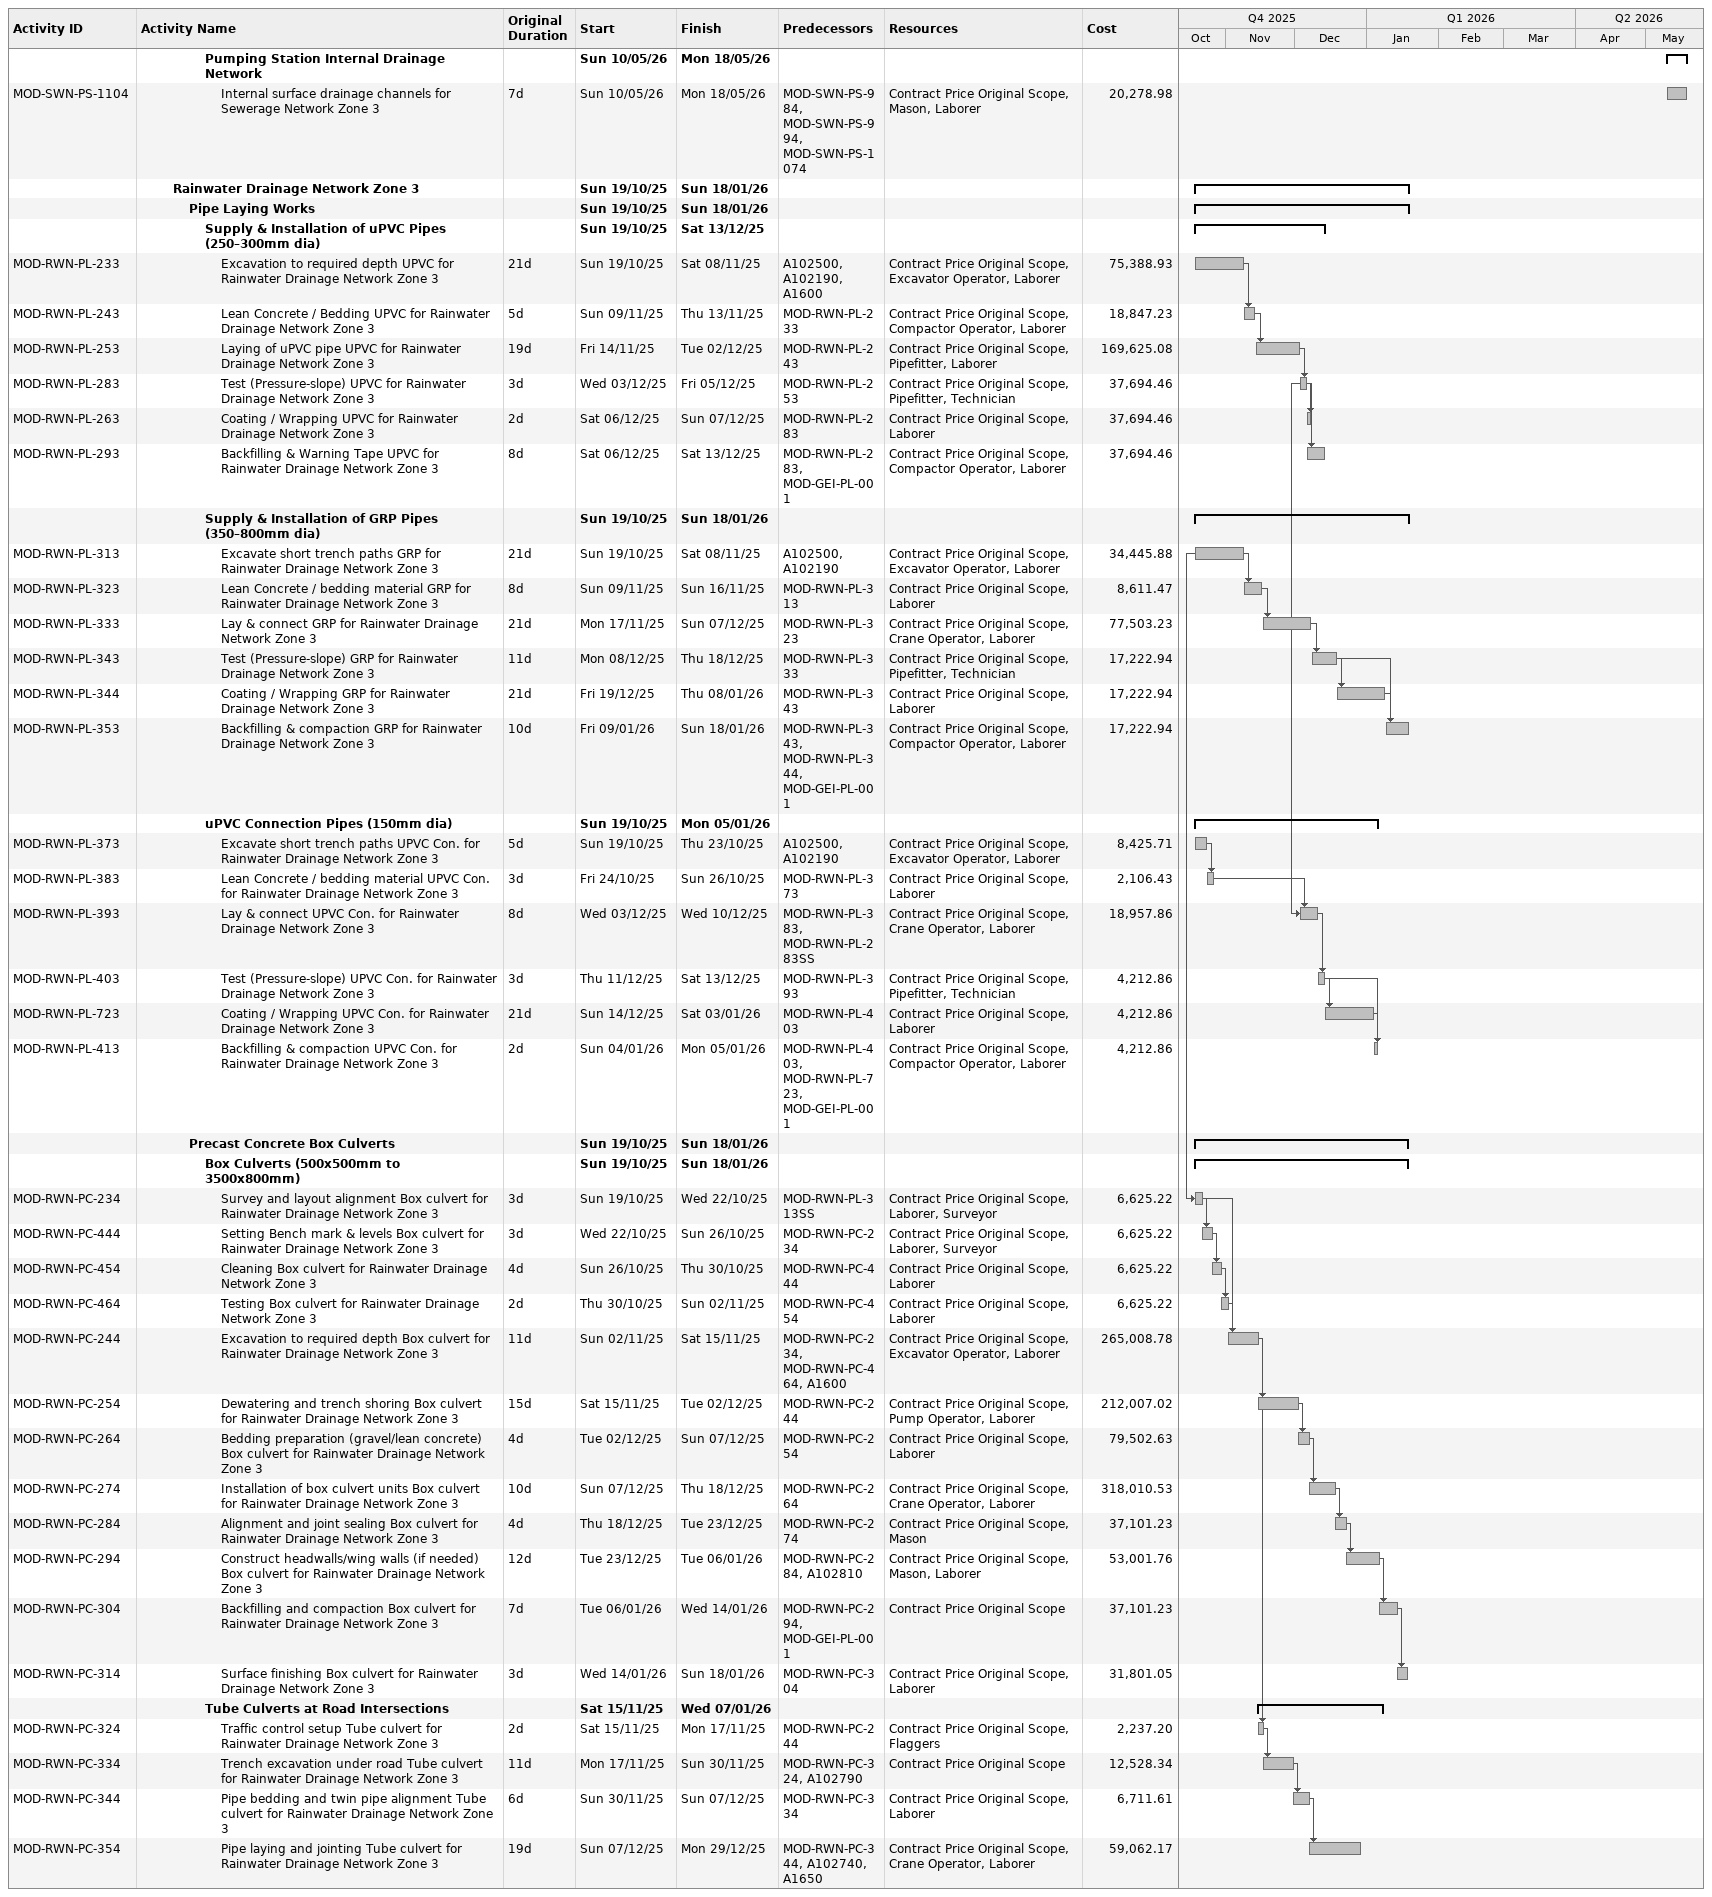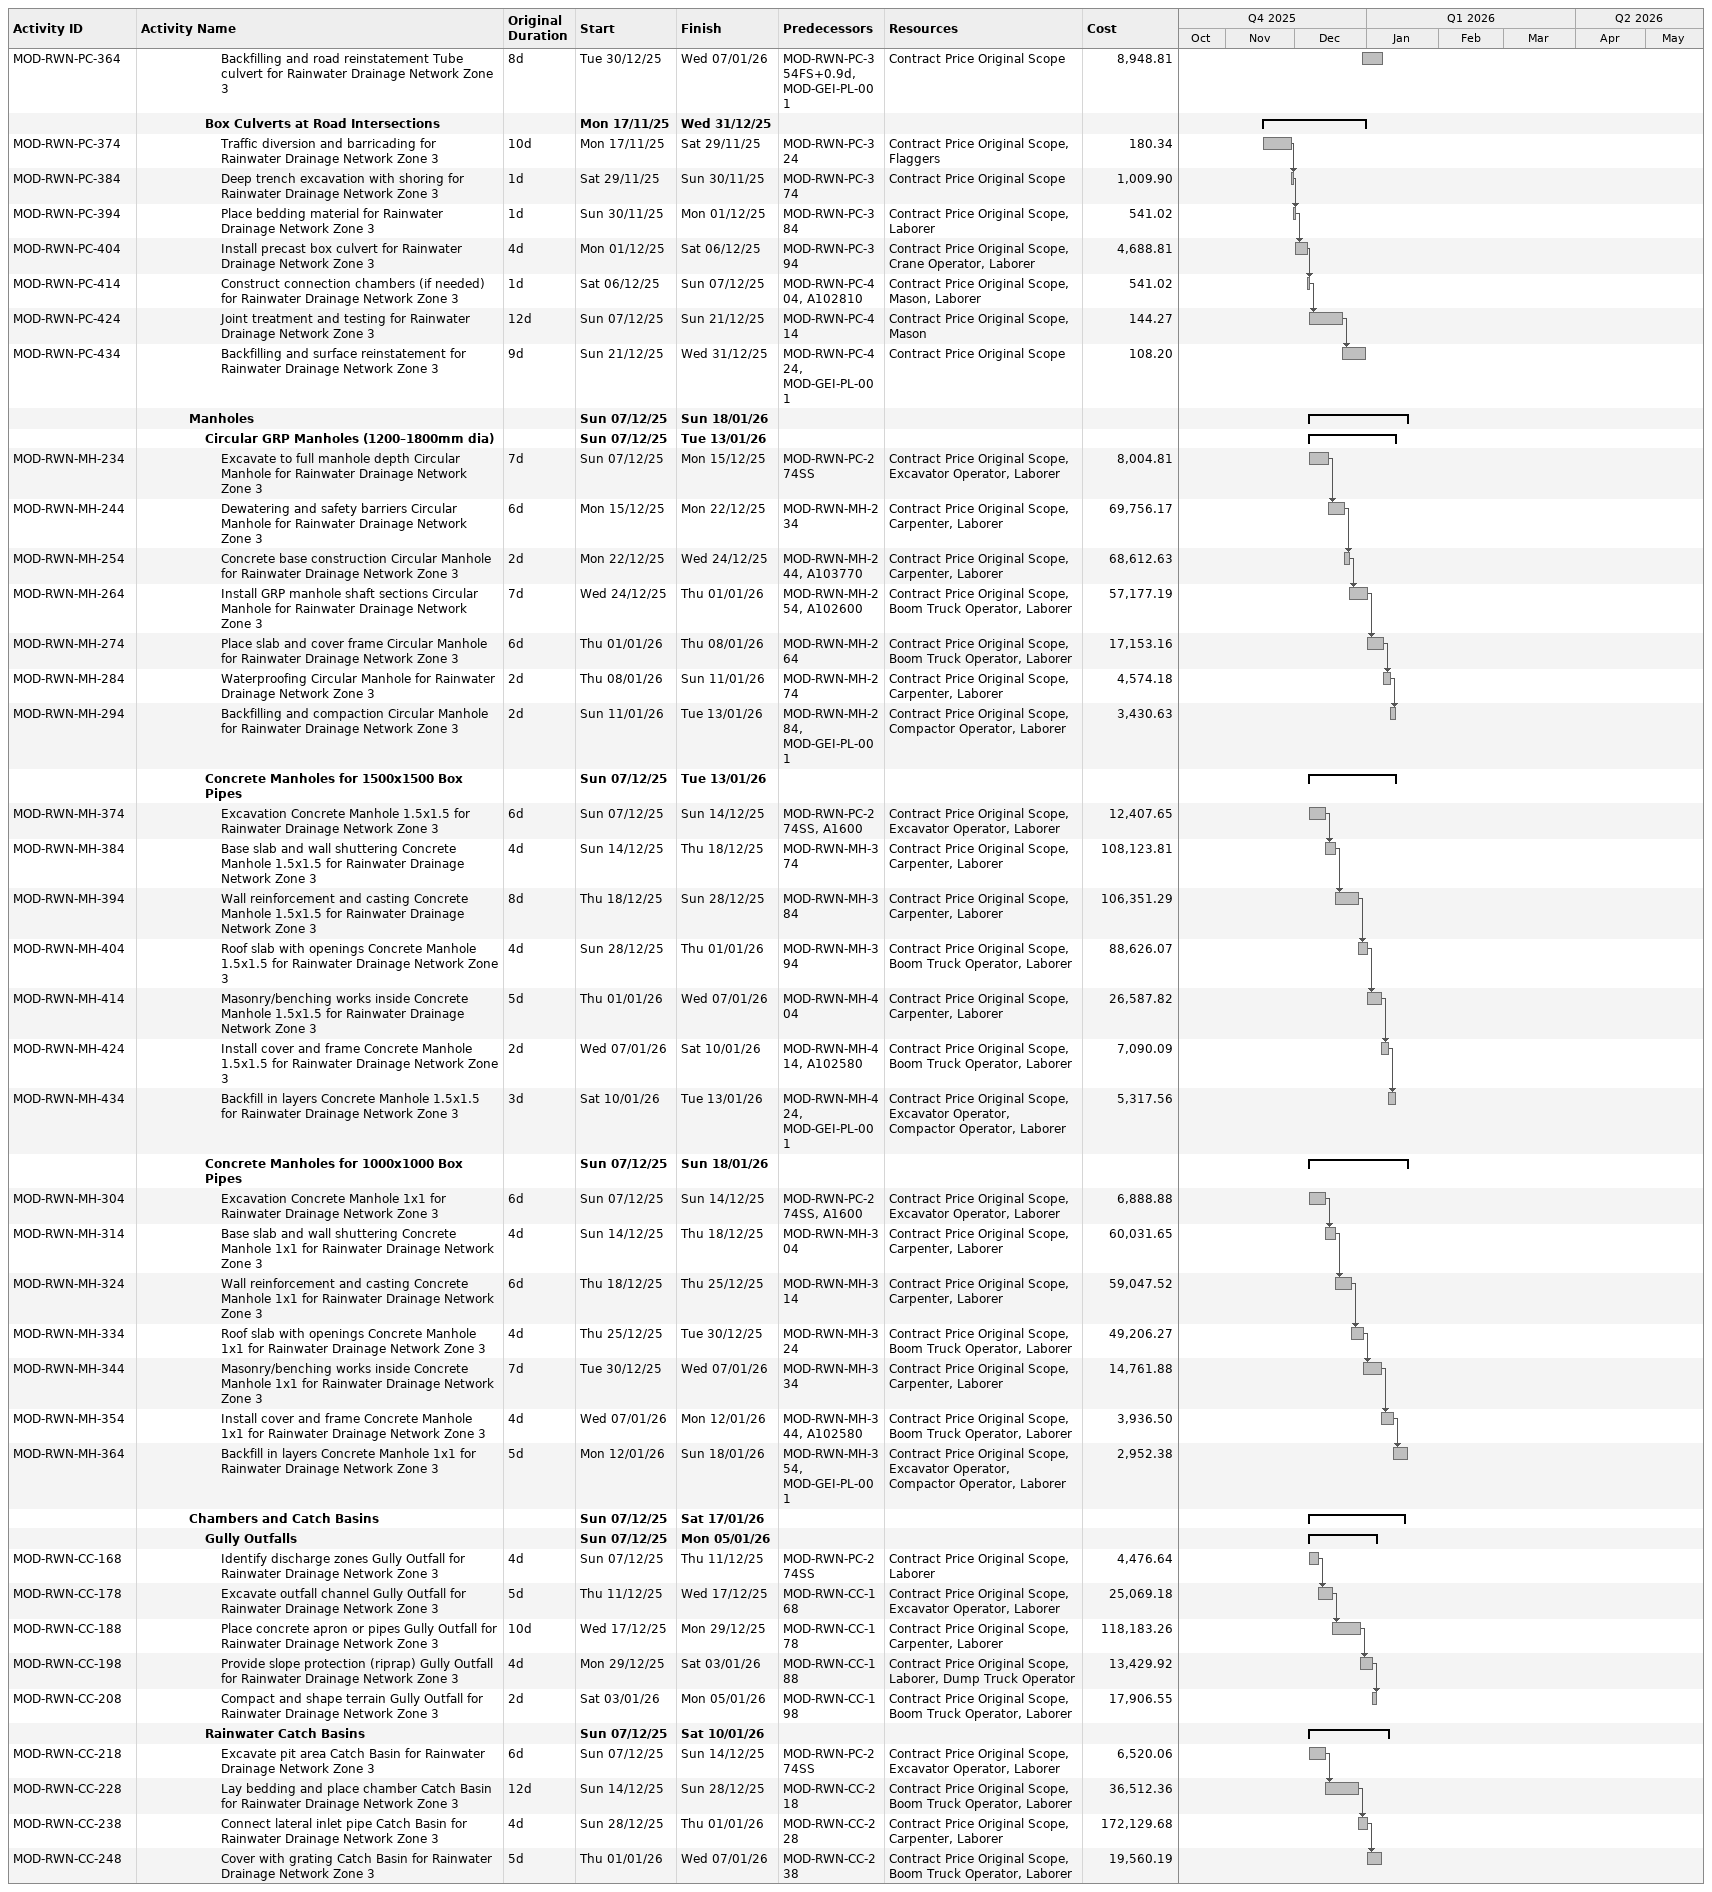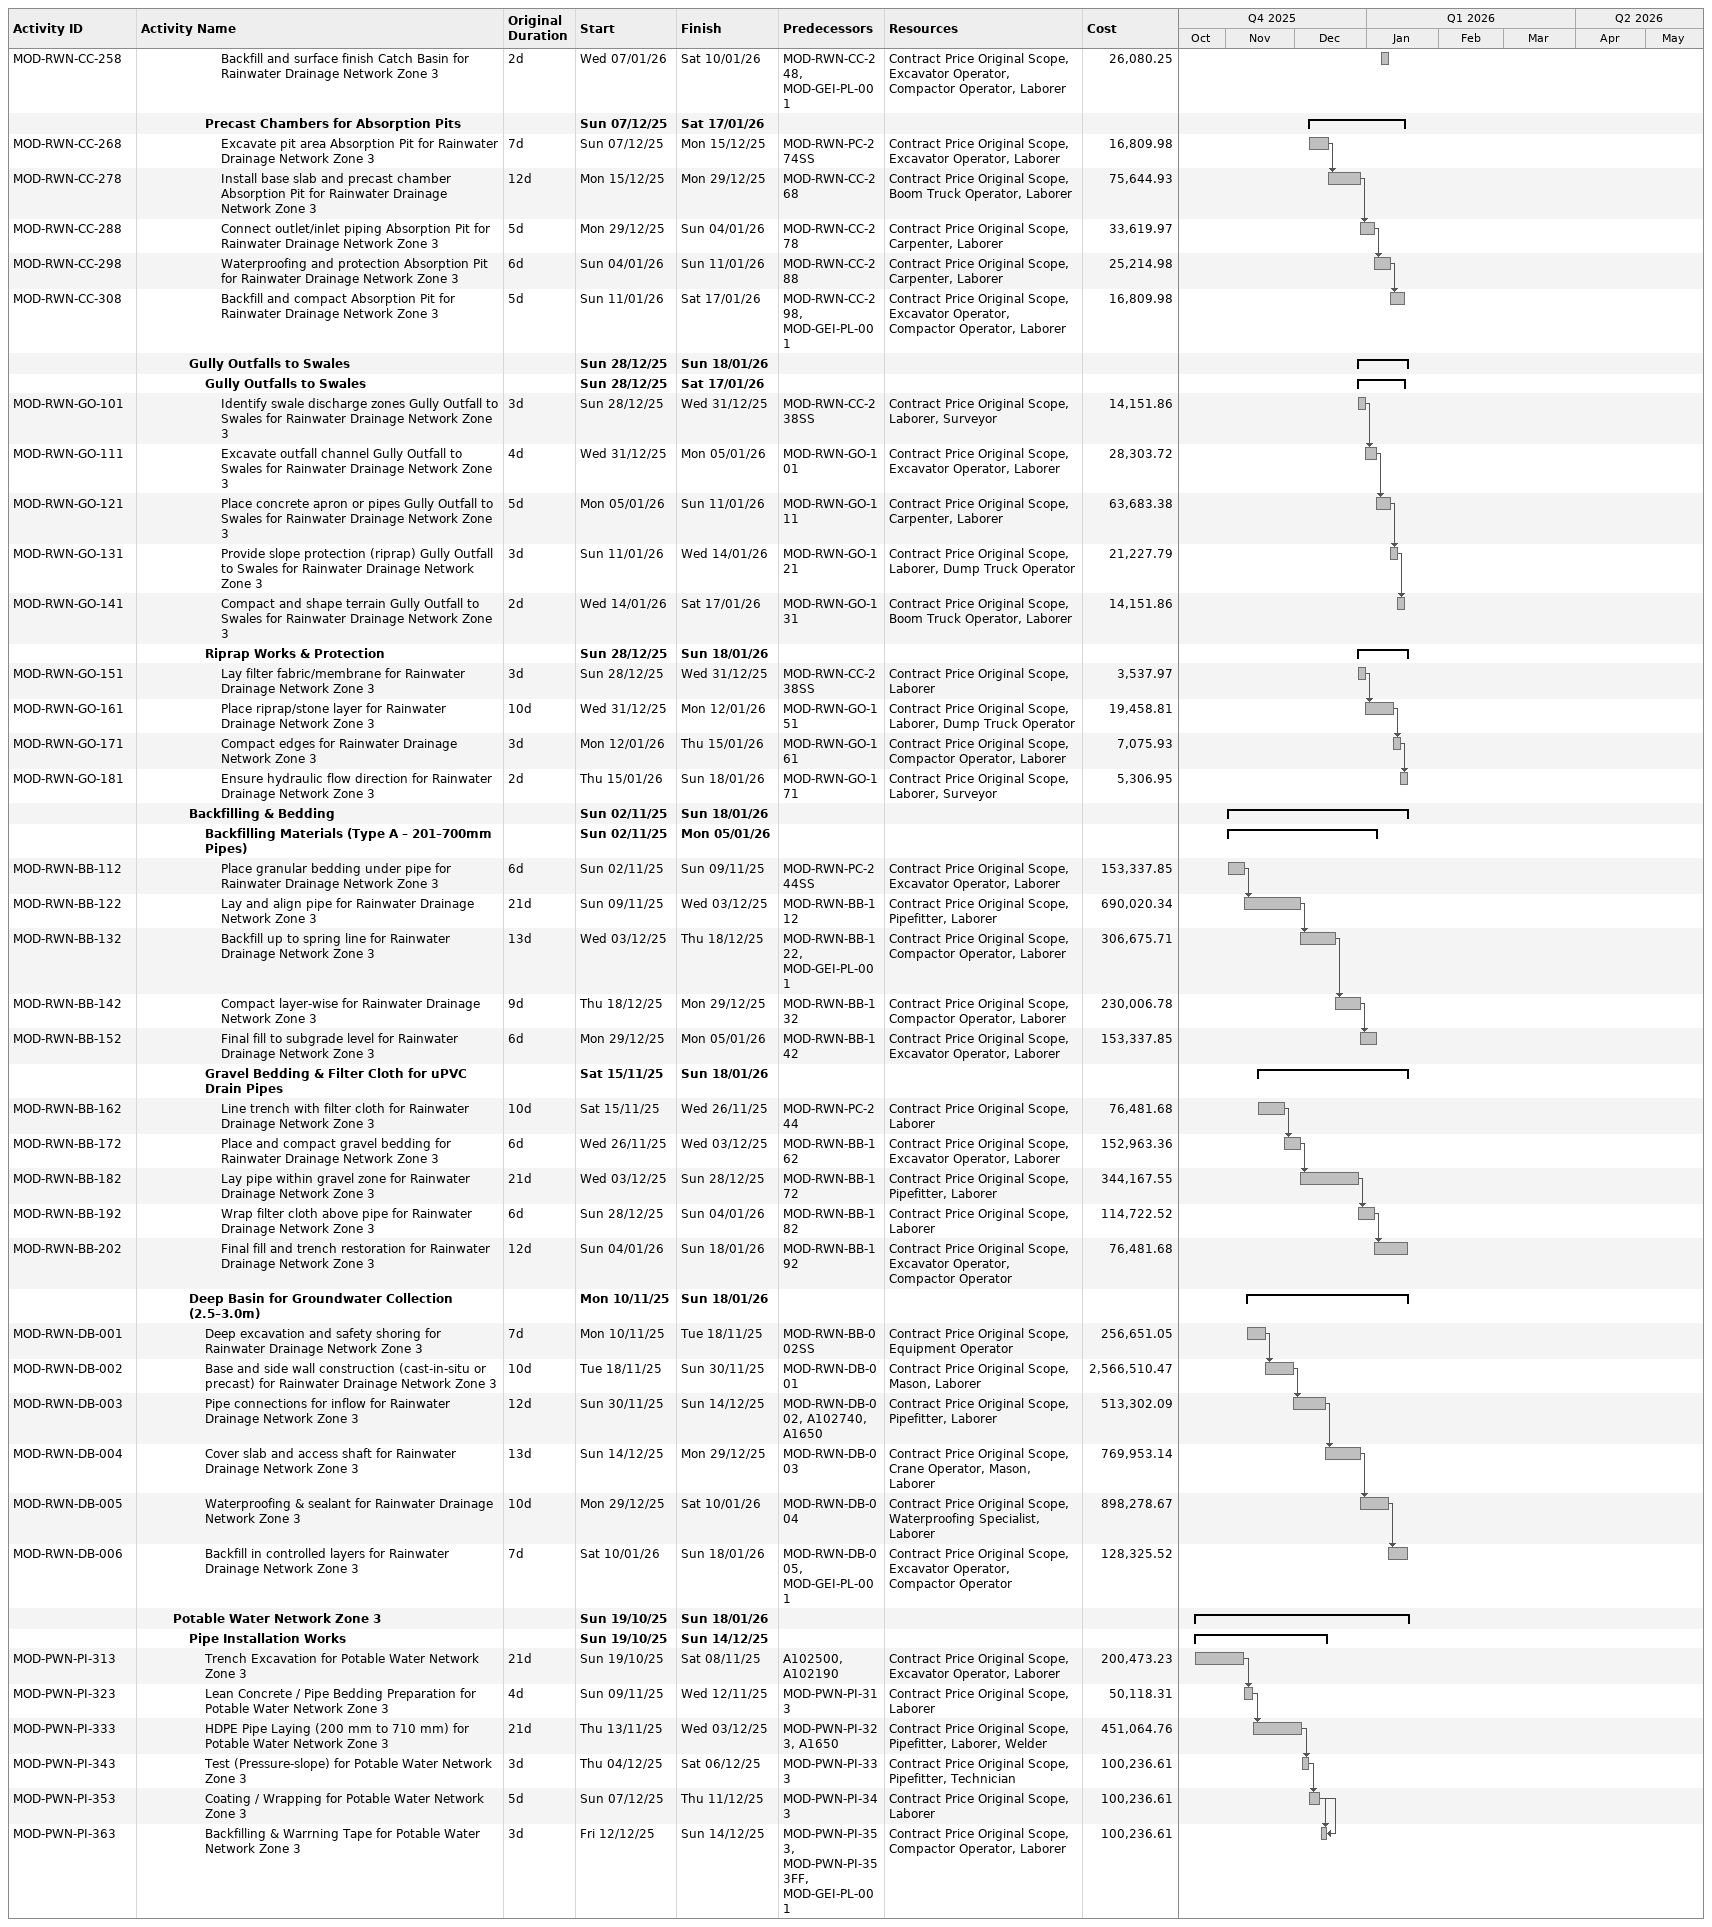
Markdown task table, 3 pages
| ID | Level | Task | Original duration | Start | Finish | Predecessors | Resources | Cost |
|---|---|---|---|---|---|---|---|---|
|  | 5 | **Pumping Station Internal Drainage Network** |  | 2026-05-10 | 2026-05-18 |  |  |  |
| MOD-SWN-PS-1104 | 6 | Internal surface drainage channels for Sewerage Network Zone 3 | 7d | 2026-05-10 | 2026-05-18 | MOD-SWN-PS-984, MOD-SWN-PS-994, MOD-SWN-PS-1074 | Contract Price Original Scope, Mason, Laborer | 20278.98 |
|  | 3 | **Rainwater Drainage Network Zone 3** |  | 2025-10-19 | 2026-01-18 |  |  |  |
|  | 4 | **Pipe Laying Works** |  | 2025-10-19 | 2026-01-18 |  |  |  |
|  | 5 | **Supply & Installation of uPVC Pipes (250–300mm dia)** |  | 2025-10-19 | 2025-12-13 |  |  |  |
| MOD-RWN-PL-233 | 6 | Excavation to required depth UPVC for Rainwater Drainage Network Zone 3 | 21d | 2025-10-19 | 2025-11-08 | A102500, A102190, A1600 | Contract Price Original Scope, Excavator Operator, Laborer | 75388.93 |
| MOD-RWN-PL-243 | 6 | Lean Concrete / Bedding UPVC for Rainwater Drainage Network Zone 3 | 5d | 2025-11-09 | 2025-11-13 | MOD-RWN-PL-233 | Contract Price Original Scope, Compactor Operator, Laborer | 18847.23 |
| MOD-RWN-PL-253 | 6 | Laying of uPVC pipe UPVC for Rainwater Drainage Network Zone 3 | 19d | 2025-11-14 | 2025-12-02 | MOD-RWN-PL-243 | Contract Price Original Scope, Pipefitter, Laborer | 169625.08 |
| MOD-RWN-PL-283 | 6 | Test (Pressure-slope) UPVC for Rainwater Drainage Network Zone 3 | 3d | 2025-12-03 | 2025-12-05 | MOD-RWN-PL-253 | Contract Price Original Scope, Pipefitter, Technician | 37694.46 |
| MOD-RWN-PL-263 | 6 | Coating / Wrapping UPVC for Rainwater Drainage Network Zone 3 | 2d | 2025-12-06 | 2025-12-07 | MOD-RWN-PL-283 | Contract Price Original Scope, Laborer | 37694.46 |
| MOD-RWN-PL-293 | 6 | Backfilling & Warning Tape UPVC for Rainwater Drainage Network Zone 3 | 8d | 2025-12-06 | 2025-12-13 | MOD-RWN-PL-283, MOD-GEI-PL-001 | Contract Price Original Scope, Compactor Operator, Laborer | 37694.46 |
|  | 5 | **Supply & Installation of GRP Pipes (350–800mm dia)** |  | 2025-10-19 | 2026-01-18 |  |  |  |
| MOD-RWN-PL-313 | 6 | Excavate short trench paths GRP for Rainwater Drainage Network Zone 3 | 21d | 2025-10-19 | 2025-11-08 | A102500, A102190 | Contract Price Original Scope, Excavator Operator, Laborer | 34445.88 |
| MOD-RWN-PL-323 | 6 | Lean Concrete / bedding material GRP for Rainwater Drainage Network Zone 3 | 8d | 2025-11-09 | 2025-11-16 | MOD-RWN-PL-313 | Contract Price Original Scope, Laborer | 8611.47 |
| MOD-RWN-PL-333 | 6 | Lay & connect GRP for Rainwater Drainage Network Zone 3 | 21d | 2025-11-17 | 2025-12-07 | MOD-RWN-PL-323 | Contract Price Original Scope, Crane Operator, Laborer | 77503.23 |
| MOD-RWN-PL-343 | 6 | Test (Pressure-slope) GRP for Rainwater Drainage Network Zone 3 | 11d | 2025-12-08 | 2025-12-18 | MOD-RWN-PL-333 | Contract Price Original Scope, Pipefitter, Technician | 17222.94 |
| MOD-RWN-PL-344 | 6 | Coating / Wrapping GRP for Rainwater Drainage Network Zone 3 | 21d | 2025-12-19 | 2026-01-08 | MOD-RWN-PL-343 | Contract Price Original Scope, Laborer | 17222.94 |
| MOD-RWN-PL-353 | 6 | Backfilling & compaction GRP for Rainwater Drainage Network Zone 3 | 10d | 2026-01-09 | 2026-01-18 | MOD-RWN-PL-343, MOD-RWN-PL-344, MOD-GEI-PL-001 | Contract Price Original Scope, Compactor Operator, Laborer | 17222.94 |
|  | 5 | **uPVC Connection Pipes (150mm dia)** |  | 2025-10-19 | 2026-01-05 |  |  |  |
| MOD-RWN-PL-373 | 6 | Excavate short trench paths UPVC Con. for Rainwater Drainage Network Zone 3 | 5d | 2025-10-19 | 2025-10-23 | A102500, A102190 | Contract Price Original Scope, Excavator Operator, Laborer | 8425.71 |
| MOD-RWN-PL-383 | 6 | Lean Concrete / bedding material UPVC Con. for Rainwater Drainage Network Zone 3 | 3d | 2025-10-24 | 2025-10-26 | MOD-RWN-PL-373 | Contract Price Original Scope, Laborer | 2106.43 |
| MOD-RWN-PL-393 | 6 | Lay & connect UPVC Con. for Rainwater Drainage Network Zone 3 | 8d | 2025-12-03 | 2025-12-10 | MOD-RWN-PL-383, MOD-RWN-PL-283SS | Contract Price Original Scope, Crane Operator, Laborer | 18957.86 |
| MOD-RWN-PL-403 | 6 | Test (Pressure-slope) UPVC Con. for Rainwater Drainage Network Zone 3 | 3d | 2025-12-11 | 2025-12-13 | MOD-RWN-PL-393 | Contract Price Original Scope, Pipefitter, Technician | 4212.86 |
| MOD-RWN-PL-723 | 6 | Coating / Wrapping UPVC Con. for Rainwater Drainage Network Zone 3 | 21d | 2025-12-14 | 2026-01-03 | MOD-RWN-PL-403 | Contract Price Original Scope, Laborer | 4212.86 |
| MOD-RWN-PL-413 | 6 | Backfilling & compaction UPVC Con. for Rainwater Drainage Network Zone 3 | 2d | 2026-01-04 | 2026-01-05 | MOD-RWN-PL-403, MOD-RWN-PL-723, MOD-GEI-PL-001 | Contract Price Original Scope, Compactor Operator, Laborer | 4212.86 |
|  | 4 | **Precast Concrete Box Culverts** |  | 2025-10-19 | 2026-01-18 |  |  |  |
|  | 5 | **Box Culverts (500x500mm to 3500x800mm)** |  | 2025-10-19 | 2026-01-18 |  |  |  |
| MOD-RWN-PC-234 | 6 | Survey and layout alignment Box culvert for Rainwater Drainage Network Zone 3 | 3d | 2025-10-19 | 2025-10-22 | MOD-RWN-PL-313SS | Contract Price Original Scope, Laborer, Surveyor | 6625.22 |
| MOD-RWN-PC-444 | 6 | Setting Bench mark & levels Box culvert for Rainwater Drainage Network Zone 3 | 3d | 2025-10-22 | 2025-10-26 | MOD-RWN-PC-234 | Contract Price Original Scope, Laborer, Surveyor | 6625.22 |
| MOD-RWN-PC-454 | 6 | Cleaning Box culvert for Rainwater Drainage Network Zone 3 | 4d | 2025-10-26 | 2025-10-30 | MOD-RWN-PC-444 | Contract Price Original Scope, Laborer | 6625.22 |
| MOD-RWN-PC-464 | 6 | Testing Box culvert for Rainwater Drainage Network Zone 3 | 2d | 2025-10-30 | 2025-11-02 | MOD-RWN-PC-454 | Contract Price Original Scope, Laborer | 6625.22 |
| MOD-RWN-PC-244 | 6 | Excavation to required depth Box culvert for Rainwater Drainage Network Zone 3 | 11d | 2025-11-02 | 2025-11-15 | MOD-RWN-PC-234, MOD-RWN-PC-464, A1600 | Contract Price Original Scope, Excavator Operator, Laborer | 265008.78 |
| MOD-RWN-PC-254 | 6 | Dewatering and trench shoring Box culvert for Rainwater Drainage Network Zone 3 | 15d | 2025-11-15 | 2025-12-02 | MOD-RWN-PC-244 | Contract Price Original Scope, Pump Operator, Laborer | 212007.02 |
| MOD-RWN-PC-264 | 6 | Bedding preparation (gravel/lean concrete) Box culvert for Rainwater Drainage Network Zone 3 | 4d | 2025-12-02 | 2025-12-07 | MOD-RWN-PC-254 | Contract Price Original Scope, Laborer | 79502.63 |
| MOD-RWN-PC-274 | 6 | Installation of box culvert units Box culvert for Rainwater Drainage Network Zone 3 | 10d | 2025-12-07 | 2025-12-18 | MOD-RWN-PC-264 | Contract Price Original Scope, Crane Operator, Laborer | 318010.53 |
| MOD-RWN-PC-284 | 6 | Alignment and joint sealing Box culvert for Rainwater Drainage Network Zone 3 | 4d | 2025-12-18 | 2025-12-23 | MOD-RWN-PC-274 | Contract Price Original Scope, Mason | 37101.23 |
| MOD-RWN-PC-294 | 6 | Construct headwalls/wing walls (if needed) Box culvert for Rainwater Drainage Network Zone 3 | 12d | 2025-12-23 | 2026-01-06 | MOD-RWN-PC-284, A102810 | Contract Price Original Scope, Mason, Laborer | 53001.76 |
| MOD-RWN-PC-304 | 6 | Backfilling and compaction Box culvert for Rainwater Drainage Network Zone 3 | 7d | 2026-01-06 | 2026-01-14 | MOD-RWN-PC-294, MOD-GEI-PL-001 | Contract Price Original Scope | 37101.23 |
| MOD-RWN-PC-314 | 6 | Surface finishing Box culvert for Rainwater Drainage Network Zone 3 | 3d | 2026-01-14 | 2026-01-18 | MOD-RWN-PC-304 | Contract Price Original Scope, Laborer | 31801.05 |
|  | 5 | **Tube Culverts at Road Intersections** |  | 2025-11-15 | 2026-01-07 |  |  |  |
| MOD-RWN-PC-324 | 6 | Traffic control setup Tube culvert for Rainwater Drainage Network Zone 3 | 2d | 2025-11-15 | 2025-11-17 | MOD-RWN-PC-244 | Contract Price Original Scope, Flaggers | 2237.20 |
| MOD-RWN-PC-334 | 6 | Trench excavation under road Tube culvert for Rainwater Drainage Network Zone 3 | 11d | 2025-11-17 | 2025-11-30 | MOD-RWN-PC-324, A102790 | Contract Price Original Scope | 12528.34 |
| MOD-RWN-PC-344 | 6 | Pipe bedding and twin pipe alignment Tube culvert for Rainwater Drainage Network Zone 3 | 6d | 2025-11-30 | 2025-12-07 | MOD-RWN-PC-334 | Contract Price Original Scope, Laborer | 6711.61 |
| MOD-RWN-PC-354 | 6 | Pipe laying and jointing Tube culvert for Rainwater Drainage Network Zone 3 | 19d | 2025-12-07 | 2025-12-29 | MOD-RWN-PC-344, A102740, A1650 | Contract Price Original Scope, Crane Operator, Laborer | 59062.17 |
| MOD-RWN-PC-364 | 6 | Backfilling and road reinstatement Tube culvert for Rainwater Drainage Network Zone 3 | 8d | 2025-12-30 | 2026-01-07 | MOD-RWN-PC-354FS+0.9d, MOD-GEI-PL-001 | Contract Price Original Scope | 8948.81 |
|  | 5 | **Box Culverts at Road Intersections** |  | 2025-11-17 | 2025-12-31 |  |  |  |
| MOD-RWN-PC-374 | 6 | Traffic diversion and barricading for Rainwater Drainage Network Zone 3 | 10d | 2025-11-17 | 2025-11-29 | MOD-RWN-PC-324 | Contract Price Original Scope, Flaggers | 180.34 |
| MOD-RWN-PC-384 | 6 | Deep trench excavation with shoring for Rainwater Drainage Network Zone 3 | 1d | 2025-11-29 | 2025-11-30 | MOD-RWN-PC-374 | Contract Price Original Scope | 1009.90 |
| MOD-RWN-PC-394 | 6 | Place bedding material for Rainwater Drainage Network Zone 3 | 1d | 2025-11-30 | 2025-12-01 | MOD-RWN-PC-384 | Contract Price Original Scope, Laborer | 541.02 |
| MOD-RWN-PC-404 | 6 | Install precast box culvert for Rainwater Drainage Network Zone 3 | 4d | 2025-12-01 | 2025-12-06 | MOD-RWN-PC-394 | Contract Price Original Scope, Crane Operator, Laborer | 4688.81 |
| MOD-RWN-PC-414 | 6 | Construct connection chambers (if needed) for Rainwater Drainage Network Zone 3 | 1d | 2025-12-06 | 2025-12-07 | MOD-RWN-PC-404, A102810 | Contract Price Original Scope, Mason, Laborer | 541.02 |
| MOD-RWN-PC-424 | 6 | Joint treatment and testing for Rainwater Drainage Network Zone 3 | 12d | 2025-12-07 | 2025-12-21 | MOD-RWN-PC-414 | Contract Price Original Scope, Mason | 144.27 |
| MOD-RWN-PC-434 | 6 | Backfilling and surface reinstatement for Rainwater Drainage Network Zone 3 | 9d | 2025-12-21 | 2025-12-31 | MOD-RWN-PC-424, MOD-GEI-PL-001 | Contract Price Original Scope | 108.20 |
|  | 4 | **Manholes** |  | 2025-12-07 | 2026-01-18 |  |  |  |
|  | 5 | **Circular GRP Manholes (1200–1800mm dia)** |  | 2025-12-07 | 2026-01-13 |  |  |  |
| MOD-RWN-MH-234 | 6 | Excavate to full manhole depth Circular Manhole for Rainwater Drainage Network Zone 3 | 7d | 2025-12-07 | 2025-12-15 | MOD-RWN-PC-274SS | Contract Price Original Scope, Excavator Operator, Laborer | 8004.81 |
| MOD-RWN-MH-244 | 6 | Dewatering and safety barriers Circular Manhole for Rainwater Drainage Network Zone 3 | 6d | 2025-12-15 | 2025-12-22 | MOD-RWN-MH-234 | Contract Price Original Scope, Carpenter, Laborer | 69756.17 |
| MOD-RWN-MH-254 | 6 | Concrete base construction Circular Manhole for Rainwater Drainage Network Zone 3 | 2d | 2025-12-22 | 2025-12-24 | MOD-RWN-MH-244, A103770 | Contract Price Original Scope, Carpenter, Laborer | 68612.63 |
| MOD-RWN-MH-264 | 6 | Install GRP manhole shaft sections Circular Manhole for Rainwater Drainage Network Zone 3 | 7d | 2025-12-24 | 2026-01-01 | MOD-RWN-MH-254, A102600 | Contract Price Original Scope, Boom Truck Operator, Laborer | 57177.19 |
| MOD-RWN-MH-274 | 6 | Place slab and cover frame Circular Manhole for Rainwater Drainage Network Zone 3 | 6d | 2026-01-01 | 2026-01-08 | MOD-RWN-MH-264 | Contract Price Original Scope, Boom Truck Operator, Laborer | 17153.16 |
| MOD-RWN-MH-284 | 6 | Waterproofing Circular Manhole for Rainwater Drainage Network Zone 3 | 2d | 2026-01-08 | 2026-01-11 | MOD-RWN-MH-274 | Contract Price Original Scope, Carpenter, Laborer | 4574.18 |
| MOD-RWN-MH-294 | 6 | Backfilling and compaction Circular Manhole for Rainwater Drainage Network Zone 3 | 2d | 2026-01-11 | 2026-01-13 | MOD-RWN-MH-284, MOD-GEI-PL-001 | Contract Price Original Scope, Compactor Operator, Laborer | 3430.63 |
|  | 5 | **Concrete Manholes for 1500x1500 Box Pipes** |  | 2025-12-07 | 2026-01-13 |  |  |  |
| MOD-RWN-MH-374 | 6 | Excavation Concrete Manhole 1.5x1.5 for Rainwater Drainage Network Zone 3 | 6d | 2025-12-07 | 2025-12-14 | MOD-RWN-PC-274SS, A1600 | Contract Price Original Scope, Excavator Operator, Laborer | 12407.65 |
| MOD-RWN-MH-384 | 6 | Base slab and wall shuttering Concrete Manhole 1.5x1.5 for Rainwater Drainage Network Zone 3 | 4d | 2025-12-14 | 2025-12-18 | MOD-RWN-MH-374 | Contract Price Original Scope, Carpenter, Laborer | 108123.81 |
| MOD-RWN-MH-394 | 6 | Wall reinforcement and casting Concrete Manhole 1.5x1.5 for Rainwater Drainage Network Zone 3 | 8d | 2025-12-18 | 2025-12-28 | MOD-RWN-MH-384 | Contract Price Original Scope, Carpenter, Laborer | 106351.29 |
| MOD-RWN-MH-404 | 6 | Roof slab with openings Concrete Manhole 1.5x1.5 for Rainwater Drainage Network Zone 3 | 4d | 2025-12-28 | 2026-01-01 | MOD-RWN-MH-394 | Contract Price Original Scope, Boom Truck Operator, Laborer | 88626.07 |
| MOD-RWN-MH-414 | 6 | Masonry/benching works inside Concrete Manhole 1.5x1.5 for Rainwater Drainage Network Zone 3 | 5d | 2026-01-01 | 2026-01-07 | MOD-RWN-MH-404 | Contract Price Original Scope, Carpenter, Laborer | 26587.82 |
| MOD-RWN-MH-424 | 6 | Install cover and frame Concrete Manhole 1.5x1.5 for Rainwater Drainage Network Zone 3 | 2d | 2026-01-07 | 2026-01-10 | MOD-RWN-MH-414, A102580 | Contract Price Original Scope, Boom Truck Operator, Laborer | 7090.09 |
| MOD-RWN-MH-434 | 6 | Backfill in layers Concrete Manhole 1.5x1.5 for Rainwater Drainage Network Zone 3 | 3d | 2026-01-10 | 2026-01-13 | MOD-RWN-MH-424, MOD-GEI-PL-001 | Contract Price Original Scope, Excavator Operator, Compactor Operator, Laborer | 5317.56 |
|  | 5 | **Concrete Manholes for 1000x1000 Box Pipes** |  | 2025-12-07 | 2026-01-18 |  |  |  |
| MOD-RWN-MH-304 | 6 | Excavation Concrete Manhole 1x1 for Rainwater Drainage Network Zone 3 | 6d | 2025-12-07 | 2025-12-14 | MOD-RWN-PC-274SS, A1600 | Contract Price Original Scope, Excavator Operator, Laborer | 6888.88 |
| MOD-RWN-MH-314 | 6 | Base slab and wall shuttering Concrete Manhole 1x1 for Rainwater Drainage Network Zone 3 | 4d | 2025-12-14 | 2025-12-18 | MOD-RWN-MH-304 | Contract Price Original Scope, Carpenter, Laborer | 60031.65 |
| MOD-RWN-MH-324 | 6 | Wall reinforcement and casting Concrete Manhole 1x1 for Rainwater Drainage Network Zone 3 | 6d | 2025-12-18 | 2025-12-25 | MOD-RWN-MH-314 | Contract Price Original Scope, Carpenter, Laborer | 59047.52 |
| MOD-RWN-MH-334 | 6 | Roof slab with openings Concrete Manhole 1x1 for Rainwater Drainage Network Zone 3 | 4d | 2025-12-25 | 2025-12-30 | MOD-RWN-MH-324 | Contract Price Original Scope, Boom Truck Operator, Laborer | 49206.27 |
| MOD-RWN-MH-344 | 6 | Masonry/benching works inside Concrete Manhole 1x1 for Rainwater Drainage Network Zone 3 | 7d | 2025-12-30 | 2026-01-07 | MOD-RWN-MH-334 | Contract Price Original Scope, Carpenter, Laborer | 14761.88 |
| MOD-RWN-MH-354 | 6 | Install cover and frame Concrete Manhole 1x1 for Rainwater Drainage Network Zone 3 | 4d | 2026-01-07 | 2026-01-12 | MOD-RWN-MH-344, A102580 | Contract Price Original Scope, Boom Truck Operator, Laborer | 3936.50 |
| MOD-RWN-MH-364 | 6 | Backfill in layers Concrete Manhole 1x1 for Rainwater Drainage Network Zone 3 | 5d | 2026-01-12 | 2026-01-18 | MOD-RWN-MH-354, MOD-GEI-PL-001 | Contract Price Original Scope, Excavator Operator, Compactor Operator, Laborer | 2952.38 |
|  | 4 | **Chambers and Catch Basins** |  | 2025-12-07 | 2026-01-17 |  |  |  |
|  | 5 | **Gully Outfalls** |  | 2025-12-07 | 2026-01-05 |  |  |  |
| MOD-RWN-CC-168 | 6 | Identify discharge zones Gully Outfall for Rainwater Drainage Network Zone 3 | 4d | 2025-12-07 | 2025-12-11 | MOD-RWN-PC-274SS | Contract Price Original Scope, Laborer | 4476.64 |
| MOD-RWN-CC-178 | 6 | Excavate outfall channel Gully Outfall for Rainwater Drainage Network Zone 3 | 5d | 2025-12-11 | 2025-12-17 | MOD-RWN-CC-168 | Contract Price Original Scope, Excavator Operator, Laborer | 25069.18 |
| MOD-RWN-CC-188 | 6 | Place concrete apron or pipes Gully Outfall for Rainwater Drainage Network Zone 3 | 10d | 2025-12-17 | 2025-12-29 | MOD-RWN-CC-178 | Contract Price Original Scope, Carpenter, Laborer | 118183.26 |
| MOD-RWN-CC-198 | 6 | Provide slope protection (riprap) Gully Outfall for Rainwater Drainage Network Zone 3 | 4d | 2025-12-29 | 2026-01-03 | MOD-RWN-CC-188 | Contract Price Original Scope, Laborer, Dump Truck Operator | 13429.92 |
| MOD-RWN-CC-208 | 6 | Compact and shape terrain Gully Outfall for Rainwater Drainage Network Zone 3 | 2d | 2026-01-03 | 2026-01-05 | MOD-RWN-CC-198 | Contract Price Original Scope, Boom Truck Operator, Laborer | 17906.55 |
|  | 5 | **Rainwater Catch Basins** |  | 2025-12-07 | 2026-01-10 |  |  |  |
| MOD-RWN-CC-218 | 6 | Excavate pit area Catch Basin for Rainwater Drainage Network Zone 3 | 6d | 2025-12-07 | 2025-12-14 | MOD-RWN-PC-274SS | Contract Price Original Scope, Excavator Operator, Laborer | 6520.06 |
| MOD-RWN-CC-228 | 6 | Lay bedding and place chamber Catch Basin for Rainwater Drainage Network Zone 3 | 12d | 2025-12-14 | 2025-12-28 | MOD-RWN-CC-218 | Contract Price Original Scope, Boom Truck Operator, Laborer | 36512.36 |
| MOD-RWN-CC-238 | 6 | Connect lateral inlet pipe Catch Basin for Rainwater Drainage Network Zone 3 | 4d | 2025-12-28 | 2026-01-01 | MOD-RWN-CC-228 | Contract Price Original Scope, Carpenter, Laborer | 172129.68 |
| MOD-RWN-CC-248 | 6 | Cover with grating Catch Basin for Rainwater Drainage Network Zone 3 | 5d | 2026-01-01 | 2026-01-07 | MOD-RWN-CC-238 | Contract Price Original Scope, Boom Truck Operator, Laborer | 19560.19 |
| MOD-RWN-CC-258 | 6 | Backfill and surface finish Catch Basin for Rainwater Drainage Network Zone 3 | 2d | 2026-01-07 | 2026-01-10 | MOD-RWN-CC-248, MOD-GEI-PL-001 | Contract Price Original Scope, Excavator Operator, Compactor Operator, Laborer | 26080.25 |
|  | 5 | **Precast Chambers for Absorption Pits** |  | 2025-12-07 | 2026-01-17 |  |  |  |
| MOD-RWN-CC-268 | 6 | Excavate pit area Absorption Pit for Rainwater Drainage Network Zone 3 | 7d | 2025-12-07 | 2025-12-15 | MOD-RWN-PC-274SS | Contract Price Original Scope, Excavator Operator, Laborer | 16809.98 |
| MOD-RWN-CC-278 | 6 | Install base slab and precast chamber Absorption Pit for Rainwater Drainage Network Zone 3 | 12d | 2025-12-15 | 2025-12-29 | MOD-RWN-CC-268 | Contract Price Original Scope, Boom Truck Operator, Laborer | 75644.93 |
| MOD-RWN-CC-288 | 6 | Connect outlet/inlet piping Absorption Pit for Rainwater Drainage Network Zone 3 | 5d | 2025-12-29 | 2026-01-04 | MOD-RWN-CC-278 | Contract Price Original Scope, Carpenter, Laborer | 33619.97 |
| MOD-RWN-CC-298 | 6 | Waterproofing and protection Absorption Pit for Rainwater Drainage Network Zone 3 | 6d | 2026-01-04 | 2026-01-11 | MOD-RWN-CC-288 | Contract Price Original Scope, Carpenter, Laborer | 25214.98 |
| MOD-RWN-CC-308 | 6 | Backfill and compact Absorption Pit for Rainwater Drainage Network Zone 3 | 5d | 2026-01-11 | 2026-01-17 | MOD-RWN-CC-298, MOD-GEI-PL-001 | Contract Price Original Scope, Excavator Operator, Compactor Operator, Laborer | 16809.98 |
|  | 4 | **Gully Outfalls to Swales** |  | 2025-12-28 | 2026-01-18 |  |  |  |
|  | 5 | **Gully Outfalls to Swales** |  | 2025-12-28 | 2026-01-17 |  |  |  |
| MOD-RWN-GO-101 | 6 | Identify swale discharge zones Gully Outfall to Swales for Rainwater Drainage Network Zone 3 | 3d | 2025-12-28 | 2025-12-31 | MOD-RWN-CC-238SS | Contract Price Original Scope, Laborer, Surveyor | 14151.86 |
| MOD-RWN-GO-111 | 6 | Excavate outfall channel Gully Outfall to Swales for Rainwater Drainage Network Zone 3 | 4d | 2025-12-31 | 2026-01-05 | MOD-RWN-GO-101 | Contract Price Original Scope, Excavator Operator, Laborer | 28303.72 |
| MOD-RWN-GO-121 | 6 | Place concrete apron or pipes Gully Outfall to Swales for Rainwater Drainage Network Zone 3 | 5d | 2026-01-05 | 2026-01-11 | MOD-RWN-GO-111 | Contract Price Original Scope, Carpenter, Laborer | 63683.38 |
| MOD-RWN-GO-131 | 6 | Provide slope protection (riprap) Gully Outfall to Swales for Rainwater Drainage Network Zone 3 | 3d | 2026-01-11 | 2026-01-14 | MOD-RWN-GO-121 | Contract Price Original Scope, Laborer, Dump Truck Operator | 21227.79 |
| MOD-RWN-GO-141 | 6 | Compact and shape terrain Gully Outfall to Swales for Rainwater Drainage Network Zone 3 | 2d | 2026-01-14 | 2026-01-17 | MOD-RWN-GO-131 | Contract Price Original Scope, Boom Truck Operator, Laborer | 14151.86 |
|  | 5 | **Riprap Works & Protection** |  | 2025-12-28 | 2026-01-18 |  |  |  |
| MOD-RWN-GO-151 | 6 | Lay filter fabric/membrane for Rainwater Drainage Network Zone 3 | 3d | 2025-12-28 | 2025-12-31 | MOD-RWN-CC-238SS | Contract Price Original Scope, Laborer | 3537.97 |
| MOD-RWN-GO-161 | 6 | Place riprap/stone layer for Rainwater Drainage Network Zone 3 | 10d | 2025-12-31 | 2026-01-12 | MOD-RWN-GO-151 | Contract Price Original Scope, Laborer, Dump Truck Operator | 19458.81 |
| MOD-RWN-GO-171 | 6 | Compact edges for Rainwater Drainage Network Zone 3 | 3d | 2026-01-12 | 2026-01-15 | MOD-RWN-GO-161 | Contract Price Original Scope, Compactor Operator, Laborer | 7075.93 |
| MOD-RWN-GO-181 | 6 | Ensure hydraulic flow direction for Rainwater Drainage Network Zone 3 | 2d | 2026-01-15 | 2026-01-18 | MOD-RWN-GO-171 | Contract Price Original Scope, Laborer, Surveyor | 5306.95 |
|  | 4 | **Backfilling & Bedding** |  | 2025-11-02 | 2026-01-18 |  |  |  |
|  | 5 | **Backfilling Materials (Type A – 201–700mm Pipes)** |  | 2025-11-02 | 2026-01-05 |  |  |  |
| MOD-RWN-BB-112 | 6 | Place granular bedding under pipe for Rainwater Drainage Network Zone 3 | 6d | 2025-11-02 | 2025-11-09 | MOD-RWN-PC-244SS | Contract Price Original Scope, Excavator Operator, Laborer | 153337.85 |
| MOD-RWN-BB-122 | 6 | Lay and align pipe for Rainwater Drainage Network Zone 3 | 21d | 2025-11-09 | 2025-12-03 | MOD-RWN-BB-112 | Contract Price Original Scope, Pipefitter, Laborer | 690020.34 |
| MOD-RWN-BB-132 | 6 | Backfill up to spring line for Rainwater Drainage Network Zone 3 | 13d | 2025-12-03 | 2025-12-18 | MOD-RWN-BB-122, MOD-GEI-PL-001 | Contract Price Original Scope, Compactor Operator, Laborer | 306675.71 |
| MOD-RWN-BB-142 | 6 | Compact layer-wise for Rainwater Drainage Network Zone 3 | 9d | 2025-12-18 | 2025-12-29 | MOD-RWN-BB-132 | Contract Price Original Scope, Compactor Operator, Laborer | 230006.78 |
| MOD-RWN-BB-152 | 6 | Final fill to subgrade level for Rainwater Drainage Network Zone 3 | 6d | 2025-12-29 | 2026-01-05 | MOD-RWN-BB-142 | Contract Price Original Scope, Excavator Operator, Laborer | 153337.85 |
|  | 5 | **Gravel Bedding & Filter Cloth for uPVC Drain Pipes** |  | 2025-11-15 | 2026-01-18 |  |  |  |
| MOD-RWN-BB-162 | 6 | Line trench with filter cloth for Rainwater Drainage Network Zone 3 | 10d | 2025-11-15 | 2025-11-26 | MOD-RWN-PC-244 | Contract Price Original Scope, Laborer | 76481.68 |
| MOD-RWN-BB-172 | 6 | Place and compact gravel bedding for Rainwater Drainage Network Zone 3 | 6d | 2025-11-26 | 2025-12-03 | MOD-RWN-BB-162 | Contract Price Original Scope, Excavator Operator, Laborer | 152963.36 |
| MOD-RWN-BB-182 | 6 | Lay pipe within gravel zone for Rainwater Drainage Network Zone 3 | 21d | 2025-12-03 | 2025-12-28 | MOD-RWN-BB-172 | Contract Price Original Scope, Pipefitter, Laborer | 344167.55 |
| MOD-RWN-BB-192 | 6 | Wrap filter cloth above pipe for Rainwater Drainage Network Zone 3 | 6d | 2025-12-28 | 2026-01-04 | MOD-RWN-BB-182 | Contract Price Original Scope, Laborer | 114722.52 |
| MOD-RWN-BB-202 | 6 | Final fill and trench restoration for Rainwater Drainage Network Zone 3 | 12d | 2026-01-04 | 2026-01-18 | MOD-RWN-BB-192 | Contract Price Original Scope, Excavator Operator, Compactor Operator | 76481.68 |
|  | 4 | **Deep Basin for Groundwater Collection (2.5–3.0m)** |  | 2025-11-10 | 2026-01-18 |  |  |  |
| MOD-RWN-DB-001 | 5 | Deep excavation and safety shoring for Rainwater Drainage Network Zone 3 | 7d | 2025-11-10 | 2025-11-18 | MOD-RWN-BB-002SS | Contract Price Original Scope, Equipment Operator | 256651.05 |
| MOD-RWN-DB-002 | 5 | Base and side wall construction (cast-in-situ or precast) for Rainwater Drainage Network Zone 3 | 10d | 2025-11-18 | 2025-11-30 | MOD-RWN-DB-001 | Contract Price Original Scope, Mason, Laborer | 2566510.47 |
| MOD-RWN-DB-003 | 5 | Pipe connections for inflow for Rainwater Drainage Network Zone 3 | 12d | 2025-11-30 | 2025-12-14 | MOD-RWN-DB-002, A102740, A1650 | Contract Price Original Scope, Pipefitter, Laborer | 513302.09 |
| MOD-RWN-DB-004 | 5 | Cover slab and access shaft for Rainwater Drainage Network Zone 3 | 13d | 2025-12-14 | 2025-12-29 | MOD-RWN-DB-003 | Contract Price Original Scope, Crane Operator, Mason, Laborer | 769953.14 |
| MOD-RWN-DB-005 | 5 | Waterproofing & sealant for Rainwater Drainage Network Zone 3 | 10d | 2025-12-29 | 2026-01-10 | MOD-RWN-DB-004 | Contract Price Original Scope, Waterproofing Specialist, Laborer | 898278.67 |
| MOD-RWN-DB-006 | 5 | Backfill in controlled layers for Rainwater Drainage Network Zone 3 | 7d | 2026-01-10 | 2026-01-18 | MOD-RWN-DB-005, MOD-GEI-PL-001 | Contract Price Original Scope, Excavator Operator, Compactor Operator | 128325.52 |
|  | 3 | **Potable Water Network Zone 3** |  | 2025-10-19 | 2026-01-18 |  |  |  |
|  | 4 | **Pipe Installation Works** |  | 2025-10-19 | 2025-12-14 |  |  |  |
| MOD-PWN-PI-313 | 5 | Trench Excavation for Potable Water Network Zone 3 | 21d | 2025-10-19 | 2025-11-08 | A102500, A102190 | Contract Price Original Scope, Excavator Operator, Laborer | 200473.23 |
| MOD-PWN-PI-323 | 5 | Lean Concrete / Pipe Bedding Preparation for Potable Water Network Zone 3 | 4d | 2025-11-09 | 2025-11-12 | MOD-PWN-PI-313 | Contract Price Original Scope, Laborer | 50118.31 |
| MOD-PWN-PI-333 | 5 | HDPE Pipe Laying (200 mm to 710 mm) for Potable Water Network Zone 3 | 21d | 2025-11-13 | 2025-12-03 | MOD-PWN-PI-323, A1650 | Contract Price Original Scope, Pipefitter, Laborer, Welder | 451064.76 |
| MOD-PWN-PI-343 | 5 | Test (Pressure-slope) for Potable Water Network Zone 3 | 3d | 2025-12-04 | 2025-12-06 | MOD-PWN-PI-333 | Contract Price Original Scope, Pipefitter, Technician | 100236.61 |
| MOD-PWN-PI-353 | 5 | Coating / Wrapping for Potable Water Network Zone 3 | 5d | 2025-12-07 | 2025-12-11 | MOD-PWN-PI-343 | Contract Price Original Scope, Laborer | 100236.61 |
| MOD-PWN-PI-363 | 5 | Backfilling & Warrning Tape for Potable Water Network Zone 3 | 3d | 2025-12-12 | 2025-12-14 | MOD-PWN-PI-353, MOD-PWN-PI-353FF, MOD-GEI-PL-001 | Contract Price Original Scope, Compactor Operator, Laborer | 100236.61 |
